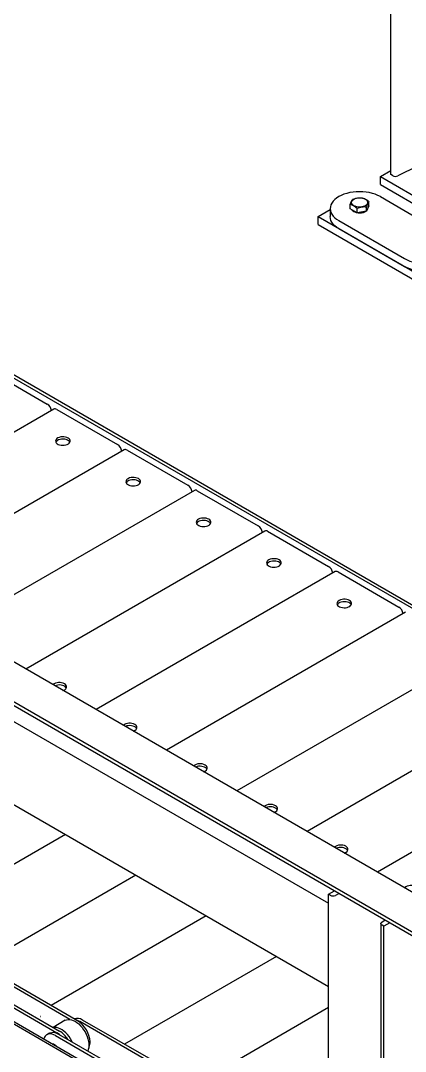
# Model space of a CAD drawing. Header units: millimetres. Extents: x 0 to 11880, y 0 to 8400.
# Drawn here: x 3417 to 3810, y 1337 to 2390 of the extents above; entities that cross this region are included whole.
import ezdxf

# ---------------------------------------------------------------- set-up
doc = ezdxf.new("R2010")
doc.units = ezdxf.units.MM
doc.header["$LTSCALE"] = 20

msp = doc.modelspace()

# ---------------------------------------------------------------- linework, layer by layer
at = {"color": 7, "linetype": 'Continuous', "lineweight": 25}
for p, q in [((5183.28, 1001), (1955.33, 2864.45)), ((5186.11, 1002.63), (1958.16, 2866.08)), ((4881.34, 885.49), (1653.4, 2748.94)), ((4845.99, 865.08), (1618.04, 2728.53)), ((1618.67, 2724.71), (4846.61, 861.25)), ((3795.23, 2232.47), (3795.23, 2677.49)), ((3784.62, 2230.43), (3795.23, 2236.56)), ((3797, 2231.45), (3795.23, 2232.47)), ((3822.58, 2241.24), (3802.42, 2231.33)), ((3784.62, 2230.43), (3848.26, 2193.69)), ((3784.62, 2222.27), (3784.62, 2230.43)), ((3784.62, 2222.27), (3848.26, 2185.53)), ((3784.62, 2210.01), (3822.58, 2188.1)), ((3753.93, 2197.57), (3753.93, 2201.92)), ((3772.89, 2200.5), (3770.35, 2195.03)), ((3772.89, 2200.5), (3772.89, 2204.86)), ((3720.98, 2189.6), (3733.41, 2196.78)), ((3720.98, 2189.6), (3830.58, 2126.33)), ((3720.98, 2181.44), (3720.98, 2189.6)), ((3733.41, 2197.77), (3733.41, 2189.6)), ((3760.87, 2193.56), (3753.93, 2197.57)), ((3760.87, 2193.56), (3760.87, 2197.92)), ((3770.35, 2195.03), (3760.87, 2193.56)), ((3770.35, 2195.03), (3770.35, 2199.38)), ((3720.98, 2181.44), (3830.58, 2118.16)), ((3742.19, 2185.52), (3809.37, 2146.74)), ((3742.19, 2177.36), (3809.37, 2138.58)), ((2762.85, 2047.85), (3731.59, 1488.61)), ((3382.14, 2034.24), (3444.36, 1998.32)), ((3450.98, 1993.06), (3206.87, 1852.14)), ((3453.98, 1992.76), (3516.2, 1956.84)), ((2762.85, 1962.87), (3731.59, 1403.63)), ((3522.82, 1951.59), (3278.71, 1810.67)), ((3525.82, 1951.29), (3588.05, 1915.37)), ((3594.66, 1910.11), (3350.55, 1769.19)), ((3597.66, 1909.82), (3659.89, 1873.89)), ((3666.5, 1868.64), (3422.4, 1727.72)), ((3669.5, 1868.34), (3731.73, 1832.42)), ((3738.35, 1827.17), (3494.24, 1686.25)), ((3741.35, 1826.87), (3803.57, 1790.95)), ((3810.19, 1785.69), (3566.08, 1644.77)), ((3731.59, 1181.92), (2762.85, 1741.16)), ((3731.59, 1179.51), (2762.85, 1738.75)), ((3882.03, 1744.22), (3637.92, 1603.3)), ((3953.87, 1702.75), (3709.76, 1561.82)), ((4025.71, 1661.27), (3781.61, 1520.35)), ((3462.92, 1558.73), (3304.51, 1467.28)), ((3534.76, 1517.25), (3379.53, 1427.64)), ((3731.59, 1497.79), (3737.78, 1501.37)), ((3733.36, 1496.77), (3731.59, 1497.79)), ((3731.59, 975.21), (3731.59, 1497.79)), ((3742.66, 1498.55), (3738.78, 1496.64)), ((3606.6, 1475.78), (3448.19, 1384.33)), ((3785.21, 1467.79), (3785.21, 945.21)), ((3786.16, 1469.29), (3789.47, 1471.53)), ((3788.15, 1465.14), (3786.38, 1466.16)), ((3794.35, 1468.71), (3788.15, 1465.14)), ((3788.15, 942.55), (3788.15, 1465.14)), ((3678.44, 1434.31), (3523.22, 1344.7)), ((3475.4, 1368.63), (3405.4, 1409.04)), ((3467.41, 1369.97), (3406.32, 1405.24)), ((3384.19, 1396.79), (3454.18, 1356.38)), ((3387.02, 1398.42), (3457.01, 1358.02)), ((3731.59, 1382.04), (3591.88, 1301.39)), ((3462.79, 1369.09), (3450.31, 1361.88)), ((3550.43, 1328.99), (3480.42, 1369.4)), ((3547.6, 1327.36), (3477.59, 1367.77)), ((3446.68, 1356), (3443.85, 1354.37)), ((3452.85, 1353.48), (3522.84, 1313.07)), ((3455.68, 1355.11), (3525.67, 1314.71)), ((3450.94, 1344.64), (3450.33, 1344.29)), ((3486.76, 1346.2), (3488.13, 1346.99))]:
    msp.add_line(p, q, dxfattribs=at)
at = {"color": 7, "linetype": 'Continuous', "lineweight": 25, "flags": 128}
for points in [[(3742.19, 2210.01), (3739.95, 2208.57), (3738, 2206.98), (3736.38, 2205.28), (3735.09, 2203.49), (3734.16, 2201.62), (3733.59, 2199.71), (3733.41, 2197.77), (3733.59, 2195.83), (3734.16, 2193.91), (3735.09, 2192.05), (3736.38, 2190.25), (3738, 2188.55), (3739.95, 2186.97), (3742.19, 2185.52)], [(3784.62, 2210.01), (3782.11, 2211.31), (3779.37, 2212.43), (3776.42, 2213.37), (3773.31, 2214.11), (3770.08, 2214.65), (3766.77, 2214.98), (3763.41, 2215.09), (3760.05, 2214.98), (3756.73, 2214.65), (3753.5, 2214.11), (3750.39, 2213.37), (3747.45, 2212.43), (3744.7, 2211.31), (3742.19, 2210.01)], [(3757.59, 2200.78), (3756.5, 2201.55), (3755.72, 2202.43), (3755.28, 2203.39), (3755.19, 2204.38), (3755.46, 2205.37), (3756.07, 2206.29), (3757.01, 2207.13), (3758.23, 2207.83), (3759.67, 2208.37), (3761.28, 2208.73), (3762.98, 2208.88), (3764.69, 2208.83), (3766.36, 2208.57), (3767.89, 2208.12), (3769.23, 2207.5), (3770.31, 2206.72), (3771.09, 2205.84), (3771.54, 2204.88), (3771.63, 2203.89), (3771.36, 2202.91), (3770.74, 2201.98), (3769.8, 2201.15), (3768.59, 2200.44), (3767.14, 2199.9), (3765.54, 2199.55), (3763.84, 2199.39), (3762.12, 2199.44), (3760.46, 2199.7), (3758.92, 2200.15), (3757.59, 2200.78)], [(3742.19, 2177.36), (3739.95, 2178.8), (3738, 2180.39), (3736.38, 2182.09), (3735.09, 2183.88), (3734.16, 2185.75), (3733.59, 2187.66), (3733.41, 2189.6)], [(3769.72, 2194.93), (3769.64, 2194.87), (3768.42, 2194.17), (3766.96, 2193.63), (3765.34, 2193.29), (3763.62, 2193.15), (3761.9, 2193.23), (3760.24, 2193.52), (3758.74, 2194.02), (3757.45, 2194.68), (3756.44, 2195.49), (3755.76, 2196.41), (3755.69, 2196.55)], [(3771.34, 2197.16), (3771.17, 2196.65), (3770.8, 2196)], [(3809.37, 2146.74), (3811.88, 2145.45), (3814.62, 2144.32), (3817.56, 2143.38), (3820.67, 2142.64), (3823.91, 2142.1), (3827.22, 2141.78), (3830.58, 2141.67), (3833.94, 2141.78), (3837.26, 2142.1), (3840.49, 2142.64), (3843.6, 2143.38), (3846.54, 2144.32), (3849.29, 2145.45), (3851.79, 2146.74)], [(3851.79, 2138.58), (3849.29, 2137.28), (3846.54, 2136.16), (3843.6, 2135.22), (3840.49, 2134.48), (3837.26, 2133.94), (3833.94, 2133.61), (3830.58, 2133.5), (3827.22, 2133.61), (3823.91, 2133.94), (3820.67, 2134.48), (3817.56, 2135.22), (3814.62, 2136.16), (3811.88, 2137.28), (3809.37, 2138.58)], [(3465.65, 1963.58), (3464.38, 1964.16), (3462.93, 1964.58), (3461.35, 1964.81), (3459.73, 1964.83), (3458.14, 1964.65), (3456.65, 1964.28), (3455.33, 1963.74), (3454.25, 1963.04), (3453.45, 1962.23), (3452.98, 1961.33), (3452.84, 1960.4), (3453.06, 1959.47), (3453.62, 1958.59), (3454.5, 1957.8), (3455.64, 1957.14), (3457.01, 1956.64), (3458.53, 1956.31), (3460.14, 1956.19), (3461.76, 1956.26), (3463.31, 1956.54), (3464.72, 1957), (3465.92, 1957.62), (3466.87, 1958.38), (3467.51, 1959.24), (3467.82, 1960.16), (3467.77, 1961.1), (3467.38, 1962.01), (3466.66, 1962.85), (3465.65, 1963.58)], [(3467.54, 1959.29), (3467.06, 1959.99), (3466.19, 1960.78), (3465.04, 1961.44), (3463.67, 1961.94), (3462.15, 1962.27), (3460.55, 1962.39), (3458.93, 1962.32), (3457.38, 1962.04), (3455.97, 1961.58), (3454.76, 1960.96), (3453.81, 1960.2), (3453.17, 1959.34), (3453.15, 1959.29)], [(3537.49, 1922.1), (3536.22, 1922.69), (3534.77, 1923.11), (3533.2, 1923.33), (3531.58, 1923.36), (3529.98, 1923.18), (3528.49, 1922.81), (3527.18, 1922.26), (3526.09, 1921.57), (3525.29, 1920.75), (3524.82, 1919.86), (3524.69, 1918.92), (3524.91, 1918), (3525.47, 1917.12), (3526.34, 1916.33), (3527.49, 1915.67), (3528.85, 1915.16), (3530.37, 1914.84), (3531.98, 1914.71), (3533.6, 1914.79), (3535.15, 1915.06), (3536.56, 1915.53), (3537.77, 1916.15), (3538.71, 1916.91), (3539.35, 1917.77), (3539.66, 1918.69), (3539.62, 1919.63), (3539.22, 1920.53), (3538.5, 1921.37), (3537.49, 1922.1)], [(3539.38, 1917.82), (3538.9, 1918.52), (3538.03, 1919.3), (3536.88, 1919.97), (3535.52, 1920.47), (3533.99, 1920.79), (3532.39, 1920.92), (3530.77, 1920.84), (3529.22, 1920.57), (3527.81, 1920.11), (3526.6, 1919.48), (3525.66, 1918.72), (3525.01, 1917.86), (3524.99, 1917.82)], [(3609.33, 1880.63), (3608.07, 1881.22), (3606.61, 1881.63), (3605.04, 1881.86), (3603.42, 1881.88), (3601.82, 1881.71), (3600.34, 1881.34), (3599.02, 1880.79), (3597.93, 1880.09), (3597.14, 1879.28), (3596.66, 1878.38), (3596.53, 1877.45), (3596.75, 1876.52), (3597.31, 1875.64), (3598.18, 1874.86), (3599.33, 1874.19), (3600.69, 1873.69), (3602.22, 1873.37), (3603.82, 1873.24), (3605.44, 1873.32), (3606.99, 1873.59), (3608.4, 1874.05), (3609.61, 1874.68), (3610.56, 1875.44), (3611.2, 1876.3), (3611.5, 1877.22), (3611.46, 1878.15), (3611.07, 1879.06), (3610.35, 1879.9), (3609.33, 1880.63)], [(3611.22, 1876.34), (3610.75, 1877.04), (3609.87, 1877.83), (3608.73, 1878.49), (3607.36, 1879), (3605.84, 1879.32), (3604.23, 1879.45), (3602.61, 1879.37), (3601.06, 1879.1), (3599.65, 1878.64), (3598.44, 1878.01), (3597.5, 1877.25), (3596.86, 1876.39), (3596.83, 1876.34)], [(3681.17, 1839.16), (3679.91, 1839.74), (3678.45, 1840.16), (3676.88, 1840.38), (3675.26, 1840.41), (3673.67, 1840.23), (3672.18, 1839.86), (3670.86, 1839.32), (3669.78, 1838.62), (3668.98, 1837.81), (3668.5, 1836.91), (3668.37, 1835.98), (3668.59, 1835.05), (3669.15, 1834.17), (3670.02, 1833.38), (3671.17, 1832.72), (3672.54, 1832.22), (3674.06, 1831.89), (3675.67, 1831.77), (3677.28, 1831.84), (3678.83, 1832.12), (3680.24, 1832.58), (3681.45, 1833.2), (3682.4, 1833.96), (3683.04, 1834.82), (3683.34, 1835.74), (3683.3, 1836.68), (3682.91, 1837.59), (3682.19, 1838.43), (3681.17, 1839.16)], [(3683.06, 1834.87), (3682.59, 1835.57), (3681.71, 1836.36), (3680.57, 1837.02), (3679.2, 1837.52), (3677.68, 1837.85), (3676.07, 1837.97), (3674.46, 1837.9), (3672.9, 1837.62), (3671.49, 1837.16), (3670.29, 1836.54), (3669.34, 1835.78), (3668.7, 1834.92), (3668.67, 1834.87)], [(3753.01, 1797.68), (3751.75, 1798.27), (3750.3, 1798.69), (3748.72, 1798.91), (3747.1, 1798.94), (3745.51, 1798.76), (3744.02, 1798.39), (3742.7, 1797.84), (3741.62, 1797.15), (3740.82, 1796.33), (3740.34, 1795.44), (3740.21, 1794.5), (3740.43, 1793.58), (3740.99, 1792.7), (3741.86, 1791.91), (3743.01, 1791.25), (3744.38, 1790.74), (3745.9, 1790.42), (3747.51, 1790.29), (3749.12, 1790.37), (3750.67, 1790.64), (3752.09, 1791.1), (3753.29, 1791.73), (3754.24, 1792.49), (3754.88, 1793.35), (3755.19, 1794.27), (3755.14, 1795.21), (3754.75, 1796.11), (3754.03, 1796.95), (3753.01, 1797.68)], [(3754.9, 1793.4), (3754.43, 1794.1), (3753.56, 1794.88), (3752.41, 1795.55), (3751.04, 1796.05), (3749.52, 1796.37), (3747.91, 1796.5), (3746.3, 1796.42), (3744.75, 1796.15), (3743.33, 1795.69), (3742.13, 1795.06), (3741.18, 1794.3), (3740.54, 1793.44), (3740.52, 1793.4)], [(3463.86, 1708.33), (3463.38, 1709.03), (3462.51, 1709.81), (3461.36, 1710.48), (3460, 1710.98), (3458.48, 1711.3), (3456.87, 1711.43), (3455.25, 1711.35), (3453.7, 1711.08), (3452.29, 1710.62), (3452.13, 1710.55)], [(3460.38, 1705.79), (3461.04, 1706.04), (3462.25, 1706.66), (3463.19, 1707.42), (3463.83, 1708.28), (3464.14, 1709.2), (3464.1, 1710.14), (3463.71, 1711.04), (3462.98, 1711.88), (3461.97, 1712.61)], [(3535.7, 1666.85), (3535.23, 1667.55), (3534.35, 1668.34), (3533.21, 1669), (3531.84, 1669.51), (3530.32, 1669.83), (3528.71, 1669.96), (3527.09, 1669.88), (3525.54, 1669.61), (3524.13, 1669.14), (3523.98, 1669.08)], [(3532.22, 1664.32), (3532.88, 1664.56), (3534.09, 1665.19), (3535.04, 1665.95), (3535.68, 1666.81), (3535.98, 1667.73), (3535.94, 1668.66), (3535.55, 1669.57), (3534.83, 1670.41), (3533.81, 1671.14)], [(3607.54, 1625.38), (3607.07, 1626.08), (3606.19, 1626.87), (3605.05, 1627.53), (3603.68, 1628.03), (3602.16, 1628.36), (3600.55, 1628.48), (3598.94, 1628.41), (3597.39, 1628.13), (3595.97, 1627.67), (3595.82, 1627.6)], [(3604.07, 1622.84), (3604.72, 1623.09), (3605.93, 1623.71), (3606.88, 1624.47), (3607.52, 1625.33), (3607.82, 1626.25), (3607.78, 1627.19), (3607.39, 1628.1), (3606.67, 1628.94), (3605.65, 1629.67)], [(3679.39, 1583.91), (3678.91, 1584.61), (3678.04, 1585.39), (3676.89, 1586.06), (3675.52, 1586.56), (3674, 1586.88), (3672.39, 1587.01), (3670.78, 1586.93), (3669.23, 1586.66), (3667.82, 1586.2), (3667.66, 1586.13)], [(3675.91, 1581.37), (3676.57, 1581.61), (3677.77, 1582.24), (3678.72, 1583), (3679.36, 1583.86), (3679.67, 1584.78), (3679.62, 1585.72), (3679.23, 1586.62), (3678.51, 1587.46), (3677.49, 1588.19)], [(3751.23, 1542.43), (3750.75, 1543.13), (3749.88, 1543.92), (3748.73, 1544.58), (3747.37, 1545.09), (3745.84, 1545.41), (3744.24, 1545.54), (3742.62, 1545.46), (3741.07, 1545.19), (3739.66, 1544.72), (3739.5, 1544.66)], [(3747.75, 1539.9), (3748.41, 1540.14), (3749.62, 1540.77), (3750.56, 1541.53), (3751.2, 1542.39), (3751.51, 1543.31), (3751.46, 1544.24), (3751.07, 1545.15), (3750.35, 1545.99), (3749.34, 1546.72)], [(3786.38, 1466.16), (3785.91, 1466.49), (3785.55, 1466.87), (3785.31, 1467.27), (3785.21, 1467.7), (3785.25, 1468.13), (3785.43, 1468.55), (3785.74, 1468.94), (3786.16, 1469.29)], [(3437.5, 1372.95), (3437.51, 1372.92), (3437.52, 1372.88), (3437.55, 1372.85), (3437.57, 1372.83), (3437.6, 1372.82), (3437.62, 1372.82), (3437.64, 1372.84), (3437.64, 1372.87), (3437.64, 1372.9), (3437.62, 1372.94), (3437.6, 1372.97), (3437.57, 1372.99), (3437.55, 1373), (3437.52, 1373), (3437.51, 1372.98), (3437.5, 1372.95)], [(3462.79, 1369.09), (3464.02, 1369.64), (3465.58, 1369.98), (3467.27, 1369.99), (3469.05, 1369.67), (3470.9, 1369.04), (3472.79, 1368.1)], [(3477.59, 1367.77), (3475.82, 1368.65), (3474.62, 1369.08)], [(3419.12, 1362.3), (3419.12, 1362.34), (3419.12, 1362.37), (3419.14, 1362.38), (3419.16, 1362.39), (3419.19, 1362.38)], [(3469.96, 1346.87), (3469.44, 1347.91), (3468.13, 1350.24), (3466.65, 1352.44), (3465.02, 1354.49), (3463.28, 1356.35), (3461.46, 1357.98), (3459.59, 1359.35), (3457.7, 1360.44), (3455.83, 1361.23), (3454.01, 1361.71), (3452.27, 1361.86), (3450.65, 1361.69)], [(3472.79, 1368.1), (3474.67, 1366.86), (3476.52, 1365.36), (3478.31, 1363.61), (3479.99, 1361.66), (3481.55, 1359.52), (3482.95, 1357.25), (3484.17, 1354.88), (3485.19, 1352.45), (3485.98, 1350.02), (3486.54, 1347.61), (3486.86, 1345.28), (3486.92, 1343.06), (3486.73, 1341), (3486.29, 1339.13), (3485.75, 1337.75)], [(3452.85, 1353.48), (3451.07, 1354.36), (3449.33, 1354.94), (3447.65, 1355.2), (3446.08, 1355.14), (3444.64, 1354.75), (3443.36, 1354.05), (3442.27, 1353.06), (3441.38, 1351.78), (3440.72, 1350.24), (3440.62, 1349.9)], [(3446.68, 1356), (3447.47, 1356.38), (3448.91, 1356.77), (3450.48, 1356.83), (3452.16, 1356.57), (3453.9, 1356), (3455.68, 1355.11)], [(3457.16, 1354.26), (3455.96, 1355.21), (3454.18, 1356.38)]]:
    msp.add_lwpolyline(points, dxfattribs=at)
at = {"color": 7, "linetype": 'Continuous', "lineweight": 25}
for centre, radius, start, end in [((3799.84, 2236.97), 6.21, 242.79205, 294.56881), ((3439.28, 1990.45), 9.36, 7.44622, 57.14065), ((3452.22, 1990.31), 3.02, 54.38242, 114.30712), ((3511.13, 1948.98), 9.36, 7.44622, 57.14065), ((3524.06, 1948.84), 3.02, 54.38242, 114.30712), ((3582.97, 1907.51), 9.36, 7.44622, 57.14065), ((3595.9, 1907.36), 3.02, 54.38242, 114.30712), ((3654.81, 1866.03), 9.36, 7.44622, 57.14065), ((3667.75, 1865.89), 3.02, 54.38242, 114.30712), ((3726.65, 1824.56), 9.36, 7.44622, 57.14065), ((3739.59, 1824.42), 3.02, 54.38242, 114.30712), ((3798.49, 1783.09), 9.36, 7.44622, 57.14065), ((3456.74, 1703.32), 10.66, 60.65087, 128.21628), ((3528.59, 1661.85), 10.66, 60.65087, 128.21628), ((3600.43, 1620.38), 10.66, 60.65087, 128.21628), ((3672.27, 1578.9), 10.66, 60.65087, 128.21628), ((3744.11, 1537.43), 10.66, 60.65087, 128.21628), ((3815.95, 1495.95), 10.66, 60.65087, 128.21628), ((3736.2, 1502.29), 6.21, 242.79205, 294.56881), ((3475.07, 1361.85), 9.26, 54.64149, 109.32166), ((3460.49, 1345.3), 27.68, 3.50348, 57.41561), ((3419.12, 1362.26), 0.136, 346.78367, 60.51887), ((3443.4, 1336.17), 25.74, 31.14332, 58.07671), ((3450.24, 1341.76), 2.98, 55.54399, 101.47595), ((3447.89, 1337.69), 7.67, 34.58883, 58.27026), ((3477.12, 1346.86), 11, 331.81764, 0.69499)]:
    msp.add_arc(centre, radius, start, end, dxfattribs=at)
for points, knots in [([(3753.93, 2201.92), (3754.15, 2202.58), (3754.59, 2203.9), (3755.25, 2205.45), (3755.88, 2206.62), (3756.27, 2207.14), (3756.47, 2207.4)], [0, 0, 0, 0, 0.2646049, 0.5349477, 0.7653431, 1, 1, 1, 1]), ([(3760.87, 2197.92), (3760.57, 2198.18), (3759.71, 2198.95), (3758.23, 2200.07), (3756.18, 2201.26), (3754.76, 2201.68), (3753.93, 2201.92)], [0, 0, 0, 0, 0.1304497, 0.3800433, 0.6357378, 1, 1, 1, 1]), ([(3756.47, 2207.4), (3757.29, 2207.7), (3758.95, 2208.32), (3761.42, 2208.84), (3763.77, 2209.01), (3765.22, 2208.91), (3765.95, 2208.86)], [0, 0, 0, 0, 0.2646049, 0.5349477, 0.7653431, 1, 1, 1, 1]), ([(3770.35, 2199.38), (3769.52, 2199.43), (3767.86, 2199.54), (3765.4, 2199.29), (3763.04, 2198.73), (3761.59, 2198.19), (3760.87, 2197.92)], [0, 0, 0, 0, 0.2646049, 0.5349477, 0.7653431, 1, 1, 1, 1]), ([(3765.95, 2208.86), (3766.78, 2208.62), (3768.18, 2208.21), (3770.24, 2207.02), (3771.72, 2205.9), (3772.59, 2205.12), (3772.89, 2204.86)], [0, 0, 0, 0, 0.3642607, 0.6135447, 0.8695509, 1, 1, 1, 1]), ([(3772.89, 2204.86), (3772.67, 2204.56), (3772.22, 2203.96), (3771.56, 2202.67), (3770.93, 2201.12), (3770.54, 2199.96), (3770.35, 2199.38)], [0, 0, 0, 0, 0.2646049, 0.5349477, 0.7653431, 1, 1, 1, 1])]:
    msp.add_open_spline(points, degree=3, knots=knots, dxfattribs=at)

doc.saveas('drawing.dxf')
